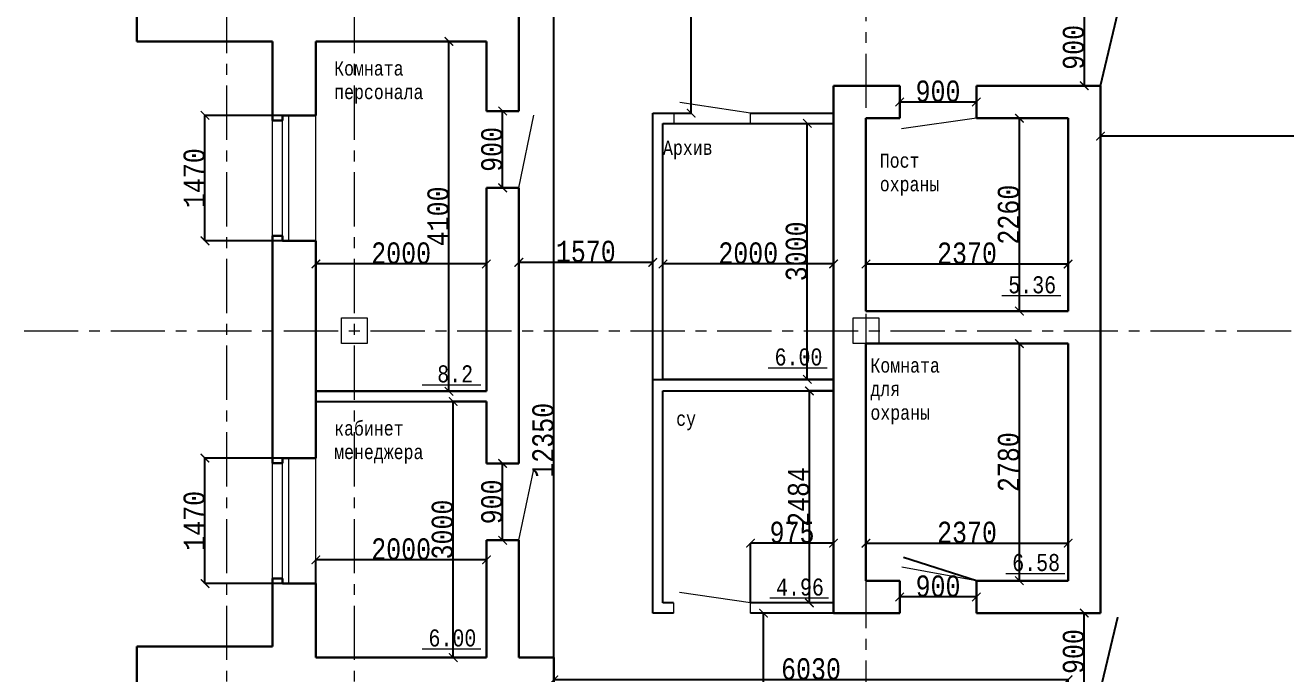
# Model space of a CAD drawing. Header units: millimetres. Extents: x -689206 to 4969298, y -1019800 to 703299.
# Drawn here: x 320696 to 335477, y 677140 to 684740 of the extents above; entities that cross this region are included whole.
import ezdxf

# ---------------------------------------------------------------- set-up
doc = ezdxf.new("R2010")
doc.units = ezdxf.units.MM
doc.linetypes.add('осеваяX2', pattern=[101.6, 63.5, -12.7, 12.7, -12.7])
for name, color, linetype, lineweight in [('ОКНА', 250, 'Continuous', 20), ('ПЕРЕГОРОДКИ', 252, 'Continuous', 9), ('РАЗМЕРЫ', 7, 'Continuous', 9), ('стены', 7, 'Continuous', 20)]:
    doc.layers.add(name, color=color, linetype=linetype, lineweight=lineweight)
doc.styles.add('Аннотативный', font='isocteur.ttf', dxfattribs={"width": 0.7, "height": 250})
doc.dimstyles.new('Аннотативный', dxfattribs={"dimscale": 0, "dimtxt": 250, "dimasz": 100, "dimexe": 1.25, "dimexo": 0.625, "dimtad": 1, "dimdec": 0, "dimtxsty": 'Аннотативный', "dimblk": 'ARCHTICK', "dimcen": 2.5, "dimadec": 0, "dimazin": 0, "dimtfac": 1, "dimtdec": 0, "dimtmove": 0, "dimatfit": 3, "dimfxl": 1, "dimarcsym": 0})

# ---------------------------------------------------------------- blocks, each defined once
blk = doc.blocks.new('_ArchTick')
at = {"color": 0, "linetype": 'ByBlock', "const_width": 0.15}
blk.add_lwpolyline([(-0.5, -0.5), (0.5, 0.5)], dxfattribs=at)
blk = doc.blocks.new('*D102')
at = {"layer": 'Defpoints', "color": 0, "lineweight": 20, "transparency": 16777216}
for p in [(333304, 683458), (353103, 683458), (333304, 683439)]:
    blk.add_point(p, dxfattribs=at)
at = {"layer": 'стены', "color": 0, "lineweight": -2, "transparency": 16777216}
for p, q in [((333304, 683457), (333304, 683438)), ((353103, 683457), (353103, 683438)), ((353103, 683439), (333304, 683439))]:
    blk.add_line(p, q, dxfattribs=at)
at = {"layer": 'стены', "color": 0, "lineweight": -2, "transparency": 16777216, "xscale": 100, "yscale": 100, "zscale": 100, "rotation": 180}
blk.add_blockref('_ArchTick', (333304, 683439), dxfattribs=at)
at = {"layer": 'стены', "color": 0, "lineweight": -2, "transparency": 16777216, "xscale": 100, "yscale": 100, "zscale": 100}
blk.add_blockref('_ArchTick', (353103, 683439), dxfattribs=at)
at = {"layer": 'стены', "color": 0, "lineweight": 13, "transparency": 16777216, "insert": (343204, 683565), "char_height": 250, "attachment_point": 5, "style": 'Аннотативный'}
blk.add_mtext('19800', dxfattribs=at)
blk = doc.blocks.new('*D142')
at = {"layer": 'Defpoints', "color": 0, "lineweight": 20, "transparency": 16777216}
for p in [(332353, 681010), (332924, 681010), (332924, 678230)]:
    blk.add_point(p, dxfattribs=at)
at = {"layer": 'стены', "color": 0, "lineweight": -2, "transparency": 16777216}
for p, q in [((332924, 681010), (332351, 681010)), ((332353, 678230), (332353, 681010)), ((332924, 678230), (332351, 678230))]:
    blk.add_line(p, q, dxfattribs=at)
at = {"layer": 'стены', "color": 0, "lineweight": -2, "transparency": 16777216, "xscale": 100, "yscale": 100, "zscale": 100}
for p, rotation in [((332353, 681010), 90), ((332353, 678230), 270)]:
    blk.add_blockref('_ArchTick', p, dxfattribs=dict(at, rotation=rotation))
at = {"layer": 'стены', "color": 0, "lineweight": 13, "transparency": 16777216, "insert": (332227, 679620), "char_height": 250, "attachment_point": 5, "rotation": 90, "style": 'Аннотативный'}
blk.add_mtext('2780', dxfattribs=at)
blk = doc.blocks.new('*D143')
at = {"layer": 'Defpoints', "color": 0, "lineweight": 20, "transparency": 16777216}
for p in [(330554, 681941), (330554, 681390), (332924, 681390)]:
    blk.add_point(p, dxfattribs=at)
at = {"layer": 'стены', "color": 0, "lineweight": -2, "transparency": 16777216}
for p, q in [((330554, 681390), (330554, 681942)), ((332924, 681941), (330554, 681941)), ((332924, 681390), (332924, 681942))]:
    blk.add_line(p, q, dxfattribs=at)
at = {"layer": 'стены', "color": 0, "lineweight": -2, "transparency": 16777216, "xscale": 100, "yscale": 100, "zscale": 100, "rotation": 180}
blk.add_blockref('_ArchTick', (330554, 681941), dxfattribs=at)
at = {"layer": 'стены', "color": 0, "lineweight": -2, "transparency": 16777216, "xscale": 100, "yscale": 100, "zscale": 100}
blk.add_blockref('_ArchTick', (332924, 681941), dxfattribs=at)
at = {"layer": 'стены', "color": 0, "lineweight": 13, "transparency": 16777216, "insert": (331739, 682067), "char_height": 250, "attachment_point": 5, "style": 'Аннотативный'}
blk.add_mtext('2370', dxfattribs=at)
blk = doc.blocks.new('*D144')
at = {"layer": 'Defpoints', "color": 0, "lineweight": 20, "transparency": 16777216}
for p in [(332353, 683650), (332924, 683650), (332924, 681390)]:
    blk.add_point(p, dxfattribs=at)
at = {"layer": 'стены', "color": 0, "lineweight": -2, "transparency": 16777216}
for p, q in [((332924, 683650), (332351, 683650)), ((332353, 681390), (332353, 683650)), ((332924, 681390), (332351, 681390))]:
    blk.add_line(p, q, dxfattribs=at)
at = {"layer": 'стены', "color": 0, "lineweight": -2, "transparency": 16777216, "xscale": 100, "yscale": 100, "zscale": 100}
for p, rotation in [((332353, 683650), 90), ((332353, 681390), 270)]:
    blk.add_blockref('_ArchTick', p, dxfattribs=dict(at, rotation=rotation))
at = {"layer": 'стены', "color": 0, "lineweight": 13, "transparency": 16777216, "insert": (332227, 682520), "char_height": 250, "attachment_point": 5, "rotation": 90, "style": 'Аннотативный'}
blk.add_mtext('2260', dxfattribs=at)
blk = doc.blocks.new('*D148')
at = {"layer": 'Defpoints', "color": 0, "lineweight": 20, "transparency": 16777216}
for p in [(325715, 680330), (326104, 680330), (326104, 677330)]:
    blk.add_point(p, dxfattribs=at)
at = {"layer": 'стены', "color": 0, "lineweight": -2, "transparency": 16777216}
for p, q in [((326104, 680330), (325714, 680330)), ((325715, 677330), (325715, 680330)), ((326104, 677330), (325714, 677330))]:
    blk.add_line(p, q, dxfattribs=at)
at = {"layer": 'стены', "color": 0, "lineweight": -2, "transparency": 16777216, "xscale": 100, "yscale": 100, "zscale": 100}
for p, rotation in [((325715, 680330), 90), ((325715, 677330), 270)]:
    blk.add_blockref('_ArchTick', p, dxfattribs=dict(at, rotation=rotation))
at = {"layer": 'стены', "color": 0, "lineweight": 13, "transparency": 16777216, "insert": (325589, 678830), "char_height": 250, "attachment_point": 5, "rotation": 90, "style": 'Аннотативный'}
blk.add_mtext('3000', dxfattribs=at)
blk = doc.blocks.new('*D150')
at = {"layer": 'Defpoints', "color": 0, "lineweight": 20, "transparency": 16777216}
for p in [(329891, 680454), (330174, 680454), (330174, 677970)]:
    blk.add_point(p, dxfattribs=at)
at = {"layer": 'стены', "color": 0, "lineweight": -2, "transparency": 16777216}
for p, q in [((330174, 680454), (329890, 680454)), ((329891, 677970), (329891, 680454)), ((330174, 677970), (329890, 677970))]:
    blk.add_line(p, q, dxfattribs=at)
at = {"layer": 'стены', "color": 0, "lineweight": -2, "transparency": 16777216, "xscale": 100, "yscale": 100, "zscale": 100}
for p, rotation in [((329891, 680454), 90), ((329891, 677970), 270)]:
    blk.add_blockref('_ArchTick', p, dxfattribs=dict(at, rotation=rotation))
at = {"layer": 'стены', "color": 0, "lineweight": 13, "transparency": 16777216, "insert": (329765, 679212), "char_height": 250, "attachment_point": 5, "rotation": 90, "style": 'Аннотативный'}
blk.add_mtext('2484', dxfattribs=at)
blk = doc.blocks.new('*D151')
at = {"layer": 'Defpoints', "color": 0, "lineweight": 20, "transparency": 16777216}
for p in [(328302, 683590), (329866, 683590), (330174, 680590)]:
    blk.add_point(p, dxfattribs=at)
at = {"layer": 'стены', "color": 0, "lineweight": -2, "transparency": 16777216}
for p, q in [((328303, 683590), (329867, 683590)), ((329866, 680590), (329866, 683590)), ((330174, 680590), (329865, 680590))]:
    blk.add_line(p, q, dxfattribs=at)
at = {"layer": 'стены', "color": 0, "lineweight": -2, "transparency": 16777216, "xscale": 100, "yscale": 100, "zscale": 100}
for p, rotation in [((329866, 683590), 90), ((329866, 680590), 270)]:
    blk.add_blockref('_ArchTick', p, dxfattribs=dict(at, rotation=rotation))
at = {"layer": 'стены', "color": 0, "lineweight": 13, "transparency": 16777216, "insert": (329740, 682090), "char_height": 250, "attachment_point": 5, "rotation": 90, "style": 'Аннотативный'}
blk.add_mtext('3000', dxfattribs=at)
blk = doc.blocks.new('*D152')
at = {"layer": 'Defpoints', "color": 0, "lineweight": 20, "transparency": 16777216}
for p in [(328174, 681942), (328174, 680590), (330174, 680590)]:
    blk.add_point(p, dxfattribs=at)
at = {"layer": 'стены', "color": 0, "lineweight": -2, "transparency": 16777216}
for p, q in [((328174, 680590), (328174, 681943)), ((330174, 681942), (328174, 681942)), ((330174, 680590), (330174, 681943))]:
    blk.add_line(p, q, dxfattribs=at)
at = {"layer": 'стены', "color": 0, "lineweight": -2, "transparency": 16777216, "xscale": 100, "yscale": 100, "zscale": 100, "rotation": 180}
blk.add_blockref('_ArchTick', (328174, 681942), dxfattribs=at)
at = {"layer": 'стены', "color": 0, "lineweight": -2, "transparency": 16777216, "xscale": 100, "yscale": 100, "zscale": 100}
blk.add_blockref('_ArchTick', (330174, 681942), dxfattribs=at)
at = {"layer": 'стены', "color": 0, "lineweight": 13, "transparency": 16777216, "insert": (329174, 682068), "char_height": 250, "attachment_point": 5, "style": 'Аннотативный'}
blk.add_mtext('2000', dxfattribs=at)
blk = doc.blocks.new('*D153')
at = {"layer": 'Defpoints', "color": 0, "lineweight": 20, "transparency": 16777216}
for p in [(325664, 684550), (326104, 684550), (326104, 680450)]:
    blk.add_point(p, dxfattribs=at)
at = {"layer": 'стены', "color": 0, "lineweight": -2, "transparency": 16777216}
for p, q in [((326104, 684550), (325663, 684550)), ((325664, 680450), (325664, 684550)), ((326104, 680450), (325663, 680450))]:
    blk.add_line(p, q, dxfattribs=at)
at = {"layer": 'стены', "color": 0, "lineweight": -2, "transparency": 16777216, "xscale": 100, "yscale": 100, "zscale": 100}
for p, rotation in [((325664, 684550), 90), ((325664, 680450), 270)]:
    blk.add_blockref('_ArchTick', p, dxfattribs=dict(at, rotation=rotation))
at = {"layer": 'стены', "color": 0, "lineweight": 13, "transparency": 16777216, "insert": (325539, 682500), "char_height": 250, "attachment_point": 5, "rotation": 90, "style": 'Аннотативный'}
blk.add_mtext('4100', dxfattribs=at)
blk = doc.blocks.new('*D154')
at = {"layer": 'Defpoints', "color": 0, "lineweight": 20, "transparency": 16777216}
for p in [(324104, 681942), (324104, 680450), (326104, 680450)]:
    blk.add_point(p, dxfattribs=at)
at = {"layer": 'стены', "color": 0, "lineweight": -2, "transparency": 16777216}
for p, q in [((324104, 680450), (324104, 681943)), ((326104, 681942), (324104, 681942)), ((326104, 680450), (326104, 681943))]:
    blk.add_line(p, q, dxfattribs=at)
at = {"layer": 'стены', "color": 0, "lineweight": -2, "transparency": 16777216, "xscale": 100, "yscale": 100, "zscale": 100, "rotation": 180}
blk.add_blockref('_ArchTick', (324104, 681942), dxfattribs=at)
at = {"layer": 'стены', "color": 0, "lineweight": -2, "transparency": 16777216, "xscale": 100, "yscale": 100, "zscale": 100}
blk.add_blockref('_ArchTick', (326104, 681942), dxfattribs=at)
at = {"layer": 'стены', "color": 0, "lineweight": 13, "transparency": 16777216, "insert": (325104, 682068), "char_height": 250, "attachment_point": 5, "style": 'Аннотативный'}
blk.add_mtext('2000', dxfattribs=at)
blk = doc.blocks.new('*D155')
at = {"layer": 'Defpoints', "color": 0, "lineweight": 20, "transparency": 16777216}
for p in [(326484, 681961), (326484, 680590), (328054, 680590)]:
    blk.add_point(p, dxfattribs=at)
at = {"layer": 'стены', "color": 0, "lineweight": -2, "transparency": 16777216}
for p, q in [((326484, 680590), (326484, 681963)), ((328054, 681961), (326484, 681961)), ((328054, 680590), (328054, 681963))]:
    blk.add_line(p, q, dxfattribs=at)
at = {"layer": 'стены', "color": 0, "lineweight": -2, "transparency": 16777216, "xscale": 100, "yscale": 100, "zscale": 100, "rotation": 180}
blk.add_blockref('_ArchTick', (326484, 681961), dxfattribs=at)
at = {"layer": 'стены', "color": 0, "lineweight": -2, "transparency": 16777216, "xscale": 100, "yscale": 100, "zscale": 100}
blk.add_blockref('_ArchTick', (328054, 681961), dxfattribs=at)
at = {"layer": 'стены', "color": 0, "lineweight": 13, "transparency": 16777216, "insert": (327269, 682087), "char_height": 250, "attachment_point": 5, "style": 'Аннотативный'}
blk.add_mtext('1570', dxfattribs=at)
blk = doc.blocks.new('*D156')
at = {"layer": 'Defpoints', "color": 0, "lineweight": 20, "transparency": 16777216}
for p in [(333114, 684930), (333114, 684030), (333114, 684030)]:
    blk.add_point(p, dxfattribs=at)
at = {"layer": 'стены', "color": 0, "lineweight": -2, "transparency": 16777216}
for p, q in [((333114, 684930), (333114, 684030)), ((333115, 684930), (333115, 684930)), ((333115, 684030), (333115, 684030))]:
    blk.add_line(p, q, dxfattribs=at)
at = {"layer": 'стены', "color": 0, "lineweight": -2, "transparency": 16777216, "xscale": 100, "yscale": 100, "zscale": 100}
for p, rotation in [((333114, 684930), 90), ((333114, 684030), 270)]:
    blk.add_blockref('_ArchTick', p, dxfattribs=dict(at, rotation=rotation))
at = {"layer": 'стены', "color": 0, "lineweight": 25, "transparency": 16777216, "insert": (332989, 684480), "char_height": 250, "attachment_point": 5, "rotation": 90, "style": 'Аннотативный'}
blk.add_mtext('900', dxfattribs=at)
blk = doc.blocks.new('*D158')
at = {"layer": 'Defpoints', "color": 0, "lineweight": 20, "transparency": 16777216}
for p in [(333114, 677850), (333114, 677850), (333114, 676950)]:
    blk.add_point(p, dxfattribs=at)
at = {"layer": 'стены', "color": 0, "lineweight": -2, "transparency": 16777216}
for p, q in [((333114, 676950), (333114, 677850)), ((333115, 677850), (333115, 677850)), ((333115, 676950), (333115, 676950))]:
    blk.add_line(p, q, dxfattribs=at)
at = {"layer": 'стены', "color": 0, "lineweight": -2, "transparency": 16777216, "xscale": 100, "yscale": 100, "zscale": 100}
for p, rotation in [((333114, 677850), 90), ((333114, 676950), 270)]:
    blk.add_blockref('_ArchTick', p, dxfattribs=dict(at, rotation=rotation))
at = {"layer": 'стены', "color": 0, "lineweight": 25, "transparency": 16777216, "insert": (332989, 677400), "char_height": 250, "attachment_point": 5, "rotation": 90, "style": 'Аннотативный'}
blk.add_mtext('900', dxfattribs=at)
blk = doc.blocks.new('*D164')
at = {"layer": 'Defpoints', "color": 0, "lineweight": 20, "transparency": 16777216}
for p in [(326895, 677069), (326895, 676690), (332924, 676690)]:
    blk.add_point(p, dxfattribs=at)
at = {"layer": 'стены', "color": 0, "lineweight": -2, "transparency": 16777216}
for p, q in [((326895, 676690), (326895, 677070)), ((332924, 677069), (326895, 677069)), ((332924, 676690), (332924, 677070))]:
    blk.add_line(p, q, dxfattribs=at)
at = {"layer": 'стены', "color": 0, "lineweight": -2, "transparency": 16777216, "xscale": 100, "yscale": 100, "zscale": 100, "rotation": 180}
blk.add_blockref('_ArchTick', (326895, 677069), dxfattribs=at)
at = {"layer": 'стены', "color": 0, "lineweight": -2, "transparency": 16777216, "xscale": 100, "yscale": 100, "zscale": 100}
blk.add_blockref('_ArchTick', (332924, 677069), dxfattribs=at)
at = {"layer": 'стены', "color": 0, "lineweight": 13, "transparency": 16777216, "insert": (329910, 677195), "char_height": 250, "attachment_point": 5, "style": 'Аннотативный'}
blk.add_mtext('6030', dxfattribs=at)
blk = doc.blocks.new('*D180')
at = {"layer": 'Defpoints', "color": 0, "lineweight": 20, "transparency": 16777216}
for p in [(329353, 677850), (329353, 677850), (329353, 673703)]:
    blk.add_point(p, dxfattribs=at)
at = {"layer": 'РАЗМЕРЫ', "color": 0, "lineweight": -2, "transparency": 16777216}
for p, q in [((329353, 677850), (329354, 677850)), ((329353, 673703), (329353, 677850)), ((329353, 673703), (329354, 673703))]:
    blk.add_line(p, q, dxfattribs=at)
at = {"layer": 'РАЗМЕРЫ', "color": 0, "lineweight": -2, "transparency": 16777216, "xscale": 100, "yscale": 100, "zscale": 100}
for p, rotation in [((329353, 677850), 90), ((329353, 673703), 270)]:
    blk.add_blockref('_ArchTick', p, dxfattribs=dict(at, rotation=rotation))
at = {"layer": 'РАЗМЕРЫ', "color": 0, "lineweight": 13, "transparency": 16777216, "insert": (329227, 675776), "char_height": 250, "attachment_point": 5, "rotation": 90, "style": 'Аннотативный'}
blk.add_mtext('4147', dxfattribs=at)
blk = doc.blocks.new('*D186')
at = {"layer": 'Defpoints', "color": 0, "lineweight": 20, "transparency": 16777216}
for p in [(326895, 686050), (327074, 686050), (327074, 673703)]:
    blk.add_point(p, dxfattribs=at)
at = {"layer": 'РАЗМЕРЫ', "color": 0, "lineweight": -2, "transparency": 16777216}
for p, q in [((327073, 686050), (326894, 686050)), ((326895, 673703), (326895, 686050)), ((327073, 673703), (326894, 673703))]:
    blk.add_line(p, q, dxfattribs=at)
at = {"layer": 'РАЗМЕРЫ', "color": 0, "lineweight": -2, "transparency": 16777216, "xscale": 100, "yscale": 100, "zscale": 100}
for p, rotation in [((326895, 686050), 90), ((326895, 673703), 270)]:
    blk.add_blockref('_ArchTick', p, dxfattribs=dict(at, rotation=rotation))
at = {"layer": 'РАЗМЕРЫ', "color": 0, "transparency": 16777216, "insert": (326769, 679876), "char_height": 250, "attachment_point": 5, "rotation": 90, "style": 'Аннотативный'}
blk.add_mtext('12350', dxfattribs=at)
blk = doc.blocks.new('*D206')
at = {"layer": 'Defpoints', "color": 0, "lineweight": 20, "transparency": 16777216}
for p in [(328146, 688460), (328504, 688460), (328146, 683710)]:
    blk.add_point(p, dxfattribs=at)
at = {"layer": 'ПЕРЕГОРОДКИ', "color": 0, "lineweight": -2, "transparency": 16777216}
for p, q in [((328147, 688460), (328505, 688460)), ((328504, 683710), (328504, 688460)), ((328147, 683710), (328505, 683710))]:
    blk.add_line(p, q, dxfattribs=at)
at = {"layer": 'ПЕРЕГОРОДКИ', "color": 0, "lineweight": -2, "transparency": 16777216, "xscale": 100, "yscale": 100, "zscale": 100}
for p, rotation in [((328504, 688460), 90), ((328504, 683710), 270)]:
    blk.add_blockref('_ArchTick', p, dxfattribs=dict(at, rotation=rotation))
at = {"layer": 'ПЕРЕГОРОДКИ', "color": 0, "lineweight": 13, "transparency": 16777216, "insert": (328378, 686162), "char_height": 250, "attachment_point": 5, "rotation": 90, "style": 'Аннотативный'}
blk.add_mtext('4750', dxfattribs=at)
blk = doc.blocks.new('*D235')
at = {"layer": 'Defpoints', "color": 0, "linetype": 'ByBlock', "lineweight": 20, "transparency": 16777216}
for p in [(322804, 679667), (324104, 679667), (324104, 678197)]:
    blk.add_point(p, dxfattribs=at)
at = {"layer": 'РАЗМЕРЫ', "color": 0, "linetype": 'ByBlock', "lineweight": -2, "transparency": 16777216}
for p, q in [((324104, 679667), (322803, 679667)), ((322804, 678197), (322804, 679667)), ((324104, 678197), (322803, 678197))]:
    blk.add_line(p, q, dxfattribs=at)
at = {"layer": 'РАЗМЕРЫ', "color": 0, "linetype": 'ByBlock', "lineweight": -2, "transparency": 16777216, "xscale": 100, "yscale": 100, "zscale": 100}
for p, rotation in [((322804, 679667), 90), ((322804, 678197), 270)]:
    blk.add_blockref('_ArchTick', p, dxfattribs=dict(at, rotation=rotation))
at = {"layer": 'РАЗМЕРЫ', "color": 0, "linetype": 'ByBlock', "lineweight": 13, "transparency": 16777216, "insert": (322679, 678932), "char_height": 250, "attachment_point": 5, "rotation": 90, "style": 'Аннотативный'}
blk.add_mtext('1470', dxfattribs=at)
blk = doc.blocks.new('*D236')
at = {"layer": 'Defpoints', "color": 0, "linetype": 'ByBlock', "lineweight": 20, "transparency": 16777216}
for p in [(324104, 678475), (324104, 677330), (326104, 677330)]:
    blk.add_point(p, dxfattribs=at)
at = {"layer": 'РАЗМЕРЫ', "color": 0, "linetype": 'ByBlock', "lineweight": -2, "transparency": 16777216}
for p, q in [((324104, 677330), (324104, 678476)), ((326104, 678475), (324104, 678475)), ((326104, 677330), (326104, 678476))]:
    blk.add_line(p, q, dxfattribs=at)
at = {"layer": 'РАЗМЕРЫ', "color": 0, "linetype": 'ByBlock', "lineweight": -2, "transparency": 16777216, "xscale": 100, "yscale": 100, "zscale": 100, "rotation": 180}
blk.add_blockref('_ArchTick', (324104, 678475), dxfattribs=at)
at = {"layer": 'РАЗМЕРЫ', "color": 0, "linetype": 'ByBlock', "lineweight": -2, "transparency": 16777216, "xscale": 100, "yscale": 100, "zscale": 100}
blk.add_blockref('_ArchTick', (326104, 678475), dxfattribs=at)
at = {"layer": 'РАЗМЕРЫ', "color": 0, "linetype": 'ByBlock', "lineweight": 13, "transparency": 16777216, "insert": (325104, 678600), "char_height": 250, "attachment_point": 5, "style": 'Аннотативный'}
blk.add_mtext('2000', dxfattribs=at)
blk = doc.blocks.new('*D237')
at = {"layer": 'Defpoints', "color": 0, "linetype": 'ByBlock', "lineweight": 20, "transparency": 16777216}
for p in [(322804, 683683), (324104, 683683), (324104, 682213)]:
    blk.add_point(p, dxfattribs=at)
at = {"layer": 'РАЗМЕРЫ', "color": 0, "linetype": 'ByBlock', "lineweight": -2, "transparency": 16777216}
for p, q in [((324104, 683683), (322803, 683683)), ((322804, 682213), (322804, 683683)), ((324104, 682213), (322803, 682213))]:
    blk.add_line(p, q, dxfattribs=at)
at = {"layer": 'РАЗМЕРЫ', "color": 0, "linetype": 'ByBlock', "lineweight": -2, "transparency": 16777216, "xscale": 100, "yscale": 100, "zscale": 100}
for p, rotation in [((322804, 683683), 90), ((322804, 682213), 270)]:
    blk.add_blockref('_ArchTick', p, dxfattribs=dict(at, rotation=rotation))
at = {"layer": 'РАЗМЕРЫ', "color": 0, "linetype": 'ByBlock', "lineweight": 13, "transparency": 16777216, "insert": (322679, 682948), "char_height": 250, "attachment_point": 5, "rotation": 90, "style": 'Аннотативный'}
blk.add_mtext('1470', dxfattribs=at)
blk = doc.blocks.new('*D238')
at = {"layer": 'Defpoints', "color": 0, "linetype": 'ByBlock', "lineweight": 20, "transparency": 16777216}
for p in [(329199, 678670), (329199, 677970), (330174, 677970)]:
    blk.add_point(p, dxfattribs=at)
at = {"layer": 'РАЗМЕРЫ', "color": 0, "linetype": 'ByBlock', "lineweight": -2, "transparency": 16777216}
for p, q in [((329199, 677970), (329199, 678671)), ((330174, 678670), (329199, 678670)), ((330174, 677970), (330174, 678671))]:
    blk.add_line(p, q, dxfattribs=at)
at = {"layer": 'РАЗМЕРЫ', "color": 0, "linetype": 'ByBlock', "lineweight": -2, "transparency": 16777216, "xscale": 100, "yscale": 100, "zscale": 100, "rotation": 180}
blk.add_blockref('_ArchTick', (329199, 678670), dxfattribs=at)
at = {"layer": 'РАЗМЕРЫ', "color": 0, "linetype": 'ByBlock', "lineweight": -2, "transparency": 16777216, "xscale": 100, "yscale": 100, "zscale": 100}
blk.add_blockref('_ArchTick', (330174, 678670), dxfattribs=at)
at = {"layer": 'РАЗМЕРЫ', "color": 0, "linetype": 'ByBlock', "lineweight": 13, "transparency": 16777216, "insert": (329687, 678795), "char_height": 250, "attachment_point": 5, "style": 'Аннотативный'}
blk.add_mtext('975', dxfattribs=at)
blk = doc.blocks.new('*D239')
at = {"layer": 'Defpoints', "color": 0, "linetype": 'ByBlock', "lineweight": 20, "transparency": 16777216}
for p in [(332924, 678670), (330554, 678230), (332924, 678230)]:
    blk.add_point(p, dxfattribs=at)
at = {"layer": 'РАЗМЕРЫ', "color": 0, "linetype": 'ByBlock', "lineweight": -2, "transparency": 16777216}
for p, q in [((330554, 678230), (330554, 678671)), ((330554, 678670), (332924, 678670)), ((332924, 678230), (332924, 678671))]:
    blk.add_line(p, q, dxfattribs=at)
at = {"layer": 'РАЗМЕРЫ', "color": 0, "linetype": 'ByBlock', "lineweight": -2, "transparency": 16777216, "xscale": 100, "yscale": 100, "zscale": 100, "rotation": 180}
blk.add_blockref('_ArchTick', (330554, 678670), dxfattribs=at)
at = {"layer": 'РАЗМЕРЫ', "color": 0, "linetype": 'ByBlock', "lineweight": -2, "transparency": 16777216, "xscale": 100, "yscale": 100, "zscale": 100}
blk.add_blockref('_ArchTick', (332924, 678670), dxfattribs=at)
at = {"layer": 'РАЗМЕРЫ', "color": 0, "linetype": 'ByBlock', "lineweight": 13, "transparency": 16777216, "insert": (331739, 678795), "char_height": 250, "attachment_point": 5, "style": 'Аннотативный'}
blk.add_mtext('2370', dxfattribs=at)
blk = doc.blocks.new('*D287')
at = {"layer": 'Defpoints', "color": 0, "linetype": 'ByBlock', "lineweight": 20, "transparency": 16777216}
for p in [(326294, 683734), (326294, 683734), (326294, 682834)]:
    blk.add_point(p, dxfattribs=at)
at = {"layer": 'ПЕРЕГОРОДКИ', "color": 0, "linetype": 'ByBlock', "lineweight": -2, "transparency": 16777216}
for p, q in [((326294, 682834), (326294, 683734)), ((326295, 683734), (326295, 683734)), ((326295, 682834), (326295, 682834))]:
    blk.add_line(p, q, dxfattribs=at)
at = {"layer": 'ПЕРЕГОРОДКИ', "color": 0, "linetype": 'ByBlock', "lineweight": -2, "transparency": 16777216, "xscale": 100, "yscale": 100, "zscale": 100}
for p, rotation in [((326294, 683734), 90), ((326294, 682834), 270)]:
    blk.add_blockref('_ArchTick', p, dxfattribs=dict(at, rotation=rotation))
at = {"layer": 'ПЕРЕГОРОДКИ', "color": 0, "linetype": 'ByBlock', "lineweight": 13, "transparency": 16777216, "insert": (326169, 683284), "char_height": 250, "attachment_point": 5, "rotation": 90, "style": 'Аннотативный'}
blk.add_mtext('900', dxfattribs=at)
blk = doc.blocks.new('*D288')
at = {"layer": 'Defpoints', "color": 0, "linetype": 'ByBlock', "lineweight": 20, "transparency": 16777216}
for p in [(326294, 679604), (326294, 679604), (326294, 678704)]:
    blk.add_point(p, dxfattribs=at)
at = {"layer": 'ПЕРЕГОРОДКИ', "color": 0, "linetype": 'ByBlock', "lineweight": -2, "transparency": 16777216}
for p, q in [((326294, 678704), (326294, 679604)), ((326295, 679604), (326295, 679604)), ((326295, 678704), (326295, 678704))]:
    blk.add_line(p, q, dxfattribs=at)
at = {"layer": 'ПЕРЕГОРОДКИ', "color": 0, "linetype": 'ByBlock', "lineweight": -2, "transparency": 16777216, "xscale": 100, "yscale": 100, "zscale": 100}
for p, rotation in [((326294, 679604), 90), ((326294, 678704), 270)]:
    blk.add_blockref('_ArchTick', p, dxfattribs=dict(at, rotation=rotation))
at = {"layer": 'ПЕРЕГОРОДКИ', "color": 0, "linetype": 'ByBlock', "lineweight": 13, "transparency": 16777216, "insert": (326169, 679154), "char_height": 250, "attachment_point": 5, "rotation": 90, "style": 'Аннотативный'}
blk.add_mtext('900', dxfattribs=at)
blk = doc.blocks.new('*D289')
at = {"layer": 'Defpoints', "color": 0, "linetype": 'ByBlock', "lineweight": 20, "transparency": 16777216}
for p in [(330949, 678040), (330949, 678040), (331849, 678040)]:
    blk.add_point(p, dxfattribs=at)
at = {"layer": 'ПЕРЕГОРОДКИ', "color": 0, "linetype": 'ByBlock', "lineweight": -2, "transparency": 16777216}
for p, q in [((330949, 678040), (330949, 678041)), ((331849, 678040), (330949, 678040)), ((331849, 678040), (331849, 678041))]:
    blk.add_line(p, q, dxfattribs=at)
at = {"layer": 'ПЕРЕГОРОДКИ', "color": 0, "linetype": 'ByBlock', "lineweight": -2, "transparency": 16777216, "xscale": 100, "yscale": 100, "zscale": 100, "rotation": 180}
blk.add_blockref('_ArchTick', (330949, 678040), dxfattribs=at)
at = {"layer": 'ПЕРЕГОРОДКИ', "color": 0, "linetype": 'ByBlock', "lineweight": -2, "transparency": 16777216, "xscale": 100, "yscale": 100, "zscale": 100}
blk.add_blockref('_ArchTick', (331849, 678040), dxfattribs=at)
at = {"layer": 'ПЕРЕГОРОДКИ', "color": 0, "linetype": 'ByBlock', "lineweight": 13, "transparency": 16777216, "insert": (331399, 678165), "char_height": 250, "attachment_point": 5, "style": 'Аннотативный'}
blk.add_mtext('900', dxfattribs=at)
blk = doc.blocks.new('*D290')
at = {"layer": 'Defpoints', "color": 0, "linetype": 'ByBlock', "lineweight": 20, "transparency": 16777216}
for p in [(330949, 683840), (330949, 683840), (331849, 683840)]:
    blk.add_point(p, dxfattribs=at)
at = {"layer": 'ПЕРЕГОРОДКИ', "color": 0, "linetype": 'ByBlock', "lineweight": -2, "transparency": 16777216}
for p, q in [((330949, 683840), (330949, 683841)), ((331849, 683840), (330949, 683840)), ((331849, 683840), (331849, 683841))]:
    blk.add_line(p, q, dxfattribs=at)
at = {"layer": 'ПЕРЕГОРОДКИ', "color": 0, "linetype": 'ByBlock', "lineweight": -2, "transparency": 16777216, "xscale": 100, "yscale": 100, "zscale": 100, "rotation": 180}
blk.add_blockref('_ArchTick', (330949, 683840), dxfattribs=at)
at = {"layer": 'ПЕРЕГОРОДКИ', "color": 0, "linetype": 'ByBlock', "lineweight": -2, "transparency": 16777216, "xscale": 100, "yscale": 100, "zscale": 100}
blk.add_blockref('_ArchTick', (331849, 683840), dxfattribs=at)
at = {"layer": 'ПЕРЕГОРОДКИ', "color": 0, "linetype": 'ByBlock', "lineweight": 30, "transparency": 16777216, "insert": (331399, 683965), "char_height": 250, "attachment_point": 5, "style": 'Аннотативный'}
blk.add_mtext('900', dxfattribs=at)

msp = doc.modelspace()

# ---------------------------------------------------------------- linework, layer by layer
at = {"layer": 'ОКНА'}
for p, q in [((323714.2, 682272.9), (323714.2, 683622.9)), ((323784.2, 683682.9), (323784.2, 682212.9)), ((323784.2, 679666.8), (323784.2, 678196.8))]:
    msp.add_line(p, q, dxfattribs=at)
at = {"layer": 'ОКНА', "lineweight": 13}
msp.add_line((323714.2, 678256.8), (323714.2, 679606.8), dxfattribs=at)
at = {"layer": 'ПЕРЕГОРОДКИ', "color": 18, "linetype": 'ByBlock', "lineweight": 13, "true_color": 0x000000}
for p, q in [((333304.2, 684029.8), (333506.1, 684884)), ((329201.9, 683709.8), (328370.3, 683833.9)), ((328301.9, 683709.8), (328301.9, 683589.8)), ((329201.9, 683589.8), (329201.9, 683709.8)), ((331849.3, 683649.8), (330971.9, 683525.1)), ((331849.3, 678229.8), (330973.5, 678390.5)), ((329198.9, 677969.8), (328367.2, 678093.9)), ((328298.9, 677969.8), (328298.9, 677849.8)), ((329198.9, 677849.8), (329198.9, 677969.8)), ((333304.2, 676949.8), (333506.1, 677804))]:
    msp.add_line(p, q, dxfattribs=at)
at = {"layer": 'ПЕРЕГОРОДКИ', "color": 18, "linetype": 'ByBlock', "lineweight": 20, "true_color": 0x000000}
for p, q in [((326484.2, 682833.6), (326660.9, 683687)), ((326484.2, 678703.7), (326655.2, 679519.1))]:
    msp.add_line(p, q, dxfattribs=at)
at = {"layer": 'ПЕРЕГОРОДКИ', "color": 18, "linetype": 'ByBlock', "lineweight": 30, "true_color": 0x000000}
for p, q in [((326104.2, 679603.7), (326484.2, 679603.7)), ((326484.2, 678703.7), (326104.2, 678703.7)), ((326484.2, 678703.7), (326484.2, 678425.1))]:
    msp.add_line(p, q, dxfattribs=at)
at = {"layer": 'РАЗМЕРЫ', "color": 0, "lineweight": 30}
for p, q in [((323714.2, 683622.9), (323594.2, 683622.9)), ((323714.2, 683682.9), (323714.2, 683622.9)), ((323714.2, 683682.9), (324104.2, 683682.9)), ((323714.2, 682272.9), (323594.2, 682272.9)), ((323714.2, 682212.9), (323714.2, 682272.9)), ((323714.2, 682212.9), (324104.2, 682212.9)), ((323714.2, 679666.8), (323714.2, 679606.8)), ((323714.2, 679666.8), (324104.2, 679666.8)), ((323714.2, 679606.8), (323594.2, 679606.8))]:
    msp.add_line(p, q, dxfattribs=at)
at = {"layer": 'РАЗМЕРЫ'}
for p, q in [((323594.2, 682272.9), (323594.2, 683622.9)), ((324104.2, 682212.9), (324104.2, 683682.9)), ((324104.2, 678196.8), (324104.2, 679666.8)), ((323594.2, 678256.8), (323594.2, 679606.8))]:
    msp.add_line(p, q, dxfattribs=at)
at = {"layer": 'РАЗМЕРЫ', "color": 18, "linetype": 'ByBlock', "lineweight": 30, "true_color": 0x000000}
for p, q in [((326484.2, 683733.6), (326104.2, 683733.6)), ((326104.2, 682833.6), (326484.2, 682833.6))]:
    msp.add_line(p, q, dxfattribs=at)
at = {"layer": 'РАЗМЕРЫ', "color": 114, "true_color": 0x139b48}
for p, q in [((332149.1, 681571), (332838.3, 681571)), ((329408.8, 680725.4), (330098.1, 680725.4)), ((325350.6, 680527.2), (326039.9, 680527.2)), ((332195.3, 678316.4), (332884.6, 678316.4)), ((329426.3, 678029.1), (330115.6, 678029.1))]:
    msp.add_line(p, q, dxfattribs=at)
at = {"layer": 'РАЗМЕРЫ', "lineweight": 30}
for p, q in [((323714.2, 678256.8), (323594.2, 678256.8)), ((323714.2, 678196.8), (323714.2, 678256.8)), ((323714.2, 678196.8), (324104.2, 678196.8))]:
    msp.add_line(p, q, dxfattribs=at)
at = {"layer": 'РАЗМЕРЫ', "color": 18, "true_color": 0x000000}
msp.add_line((325350.6, 677432.6), (326039.9, 677432.6), dxfattribs=at)
at = {"layer": 'стены', "color": 1, "linetype": 'осеваяX2', "lineweight": 15, "ltscale": 10}
for p, q in [((323054.2, 701305.3), (323054.2, 657157.8)), ((324554.2, 701305.3), (324554.2, 657157.8)), ((312554.2, 681159.8), (384704.2, 681159.8))]:
    msp.add_line(p, q, dxfattribs=at)
at = {"layer": 'стены', "color": 1, "linetype": 'осеваяX2', "ltscale": 10}
msp.add_line((330554.2, 695582.4), (330554.2, 668690.8), dxfattribs=at)
at = {"layer": 'стены', "lineweight": 30}
for p, q in [((322004.9, 686976.6), (322004.9, 684549.8)), ((326484.2, 683733.6), (326484.2, 684929.8)), ((322514.9, 684549.8), (322004.9, 684549.8)), ((322514.9, 684549.8), (323594.2, 684549.8)), ((323594.2, 683622.9), (323594.2, 684549.8)), ((324104.2, 684549.8), (324817.2, 684549.8)), ((326104.2, 684549.8), (324104.2, 684549.8)), ((324104.2, 684549.8), (324104.2, 683682.9)), ((330174.2, 677849.8), (330174.2, 684029.8)), ((330949.3, 684029.8), (330174.2, 684029.8)), ((330949.3, 684029.8), (330949.3, 683649.8)), ((332924.2, 684029.8), (331849.3, 684029.8)), ((331849.3, 683649.8), (331849.3, 684029.8)), ((332924.2, 684029.8), (333304.2, 684029.8)), ((333304.2, 684029.8), (333304.2, 677849.8)), ((330554.2, 681389.8), (330554.2, 683649.8)), ((330949.3, 683649.8), (330554.2, 683649.8)), ((332924.2, 683649.8), (331849.3, 683649.8)), ((332924.2, 681389.8), (332924.2, 683649.8)), ((326484.2, 679603.7), (326484.2, 682833.6)), ((323594.2, 679606.8), (323594.2, 682272.9)), ((324104.2, 682212.9), (324104.2, 679666.8)), ((330554.2, 681389.8), (332924.2, 681389.8)), ((330554.2, 678229.8), (330554.2, 681009.8)), ((330554.2, 681009.8), (332924.2, 681009.8)), ((332924.2, 678229.8), (332924.2, 681009.8)), ((326104.2, 680329.8), (326104.2, 679603.7)), ((326104.2, 678703.7), (326104.2, 677329.8)), ((326484.2, 677329.8), (326484.2, 678703.7)), ((323594.2, 677459.8), (323594.2, 678256.8)), ((324104.2, 677329.8), (324104.2, 678196.8)), ((324104.2, 677329.8), (324104.2, 678196.8)), ((330949.3, 678229.8), (330554.2, 678229.8)), ((330949.3, 678229.8), (330949.3, 677849.8)), ((332924.2, 678229.8), (331849.3, 678229.8)), ((331849.3, 677849.8), (331849.3, 678229.8)), ((330949.3, 677849.8), (330174.2, 677849.8)), ((332924.2, 677849.8), (331849.3, 677849.8)), ((332924.2, 677849.8), (333304.2, 677849.8)), ((322004.9, 677459.8), (323594.2, 677459.8)), ((322004.9, 676739.9), (322004.9, 677459.8)), ((324104.2, 677329.8), (324817.2, 677329.8)), ((324817.2, 677329.8), (324104.2, 677329.8)), ((324817.2, 677329.8), (326104.2, 677329.8)), ((326484.2, 677329.8), (326894.9, 677329.8)), ((326894.9, 676401.3), (326894.9, 677329.8))]:
    msp.add_line(p, q, dxfattribs=at)
at = {"layer": 'стены', "color": 7, "lineweight": 25, "true_color": 0xffffff}
for p, q in [((333304.2, 684029.8), (333506.1, 684884)), ((328054.2, 680589.8), (330174.2, 680589.8)), ((331849.3, 678229.8), (330995.6, 678501)), ((333304.2, 676949.8), (333506.1, 677804))]:
    msp.add_line(p, q, dxfattribs=at)
at = {"layer": 'стены', "lineweight": 25}
for p, q in [((326104.2, 684549.8), (324817.2, 684549.8)), ((328054.2, 683709.8), (328301.9, 683709.8)), ((329201.9, 683709.8), (330174.2, 683709.8)), ((328174.2, 680589.8), (328174.2, 683589.8)), ((328174.2, 683589.8), (328301.9, 683589.8)), ((329201.9, 683589.8), (330174.2, 683589.8)), ((326104.2, 680449.8), (324104.2, 680449.8)), ((324104.2, 680449.8), (326104.2, 680449.8)), ((324104.2, 680329.8), (326104.2, 680329.8)), ((324104.2, 679666.8), (324104.2, 680329.8))]:
    msp.add_line(p, q, dxfattribs=at)
at = {"layer": 'стены', "color": 18, "lineweight": 30, "true_color": 0x000000}
for p, q in [((326104.2, 683733.6), (326104.2, 684549.8)), ((326104.2, 680449.8), (326104.2, 682833.6))]:
    msp.add_line(p, q, dxfattribs=at)
at = {"layer": 'стены', "color": 7, "lineweight": 30, "true_color": 0xffffff}
for p, q in [((326104.2, 683733.6), (326104.2, 684549.8)), ((326104.2, 680449.8), (326104.2, 682833.6))]:
    msp.add_line(p, q, dxfattribs=at)
at = {"layer": 'стены'}
msp.add_line((333304.2, 684029.8), (333304.2, 683649.8), dxfattribs=at)
at = {"layer": 'стены', "color": 18, "lineweight": 25, "true_color": 0x000000}
for p, q in [((328054.2, 680589.8), (328054.2, 683709.8)), ((328054.2, 677849.8), (328054.2, 680589.8)), ((330174.2, 680589.8), (328174.2, 680589.8)), ((328174.2, 677969.8), (328174.2, 680453.7)), ((328174.2, 680453.7), (330174.2, 680453.7)), ((328298.9, 677849.8), (328054.2, 677849.8)), ((328298.9, 677969.8), (328174.2, 677969.8)), ((330174.2, 677969.8), (329198.9, 677969.8)), ((330174.2, 677849.8), (329198.9, 677849.8))]:
    msp.add_line(p, q, dxfattribs=at)
at = {"layer": 'стены', "color": 240, "true_color": 0xed1f24}
for points in [[(324404.2, 681309.8), (324704.2, 681309.8), (324704.2, 681009.8), (324404.2, 681009.8)], [(330404.2, 681309.8), (330704.2, 681309.8), (330704.2, 681009.8), (330404.2, 681009.8)]]:
    msp.add_lwpolyline(points, close=True, dxfattribs=at)

# ---------------------------------------------------------------- texts
at = {"color": 18, "true_color": 0x000000, "width": 766.271, "attachment_point": 1, "style": 'Аннотативный'}
for s, insert, char_height in [('Комната персонала', (324318.3, 684315.8), 165.799), ('Архив', (328174.2, 683386.2), 165.8), ('Пост охраны', (330716.2, 683235.9), 165.799), ('Комната для охраны', (330606.3, 680835.3), 165.799)]:
    msp.add_mtext(s, dxfattribs=dict(at, insert=insert, char_height=char_height))
at = {"width": 766.271, "attachment_point": 1, "style": 'Аннотативный'}
for s, insert, char_height in [('кабинет менеджера', (324318.3, 680097.3), 165.799), ('су', (328328.8, 680211.2), 165.8)]:
    msp.add_mtext(s, dxfattribs=dict(at, insert=insert, char_height=char_height))
at = {"layer": 'РАЗМЕРЫ', "color": 114, "true_color": 0x139b48, "char_height": 200, "width": 656.117, "attachment_point": 1, "style": 'Аннотативный'}
for s, insert in [('5.36', (332222.7, 681798.1)), ('6.00', (329482.4, 680952.4)), ('8.2', (325527.2, 680754.3)), ('6.58', (332268.9, 678543.5)), ('4.96', (329499.9, 678256.1))]:
    msp.add_mtext(s, dxfattribs=dict(at, insert=insert))
at = {"layer": 'РАЗМЕРЫ', "color": 18, "true_color": 0x000000, "insert": (325424.2, 677659.7), "char_height": 200, "width": 656.117, "attachment_point": 1, "style": 'Аннотативный'}
msp.add_mtext('6.00', dxfattribs=at)

# ---------------------------------------------------------------- dimensions: what is measured, and where the dimension line sits
at = {"layer": 'ПЕРЕГОРОДКИ', "color": 18, "lineweight": 13, "true_color": 0x000000}
dim = msp.add_linear_dim(base=(328503.8, 688459.8), p1=(328146.4, 683709.8), p2=(328146.4, 688459.8), angle=90, dimstyle='Аннотативный', dxfattribs=at)
dim.commit()
dim.dimension.update_dxf_attribs({"geometry": '*D206', "text_midpoint": (328503.8, 686161.6), "dimtype": 161})
at = {"layer": 'ПЕРЕГОРОДКИ', "color": 18, "linetype": 'ByBlock', "lineweight": 30, "true_color": 0x000000}
dim = msp.add_linear_dim(base=(330949.3, 683839.8), p1=(331849.3, 683839.8), p2=(330949.3, 683839.8), dimstyle='Аннотативный', dxfattribs=at)
dim.commit()
dim.dimension.update_dxf_attribs({"geometry": '*D290', "text_midpoint": (331399.3, 683965.4)})
at = {"layer": 'ПЕРЕГОРОДКИ', "color": 18, "linetype": 'ByBlock', "lineweight": 13, "true_color": 0x000000}
for base, p1, p2, picture, middle in [((326294.2, 683733.6), (326294.2, 682833.6), (326294.2, 683733.6), '*D287', (326168.6, 683283.6)), ((326294.2, 679603.7), (326294.2, 678703.7), (326294.2, 679603.7), '*D288', (326168.6, 679153.7))]:
    dim = msp.add_linear_dim(base=base, p1=p1, p2=p2, angle=90, dimstyle='Аннотативный', dxfattribs=at)
    dim.commit()
    dim.dimension.update_dxf_attribs({"geometry": picture, "text_midpoint": middle})
dim = msp.add_linear_dim(base=(330949.3, 678039.8), p1=(331849.3, 678039.8), p2=(330949.3, 678039.8), dimstyle='Аннотативный', dxfattribs=at)
dim.commit()
dim.dimension.update_dxf_attribs({"geometry": '*D289', "text_midpoint": (331399.3, 678165.4)})
at = {"layer": 'РАЗМЕРЫ'}
dim = msp.add_linear_dim(base=(326894.9, 686049.8), p1=(327073.8, 673702.6), p2=(327073.8, 686049.8), angle=90, text='12350', dimstyle='Аннотативный', dxfattribs=at)
dim.commit()
dim.dimension.update_dxf_attribs({"geometry": '*D186', "text_midpoint": (326769.2, 679876.2)})
at = {"layer": 'РАЗМЕРЫ', "color": 18, "linetype": 'ByBlock', "lineweight": 13, "true_color": 0x000000}
for base, p1, p2, picture, middle in [((322804.2, 683682.9), (324104.2, 682212.9), (324104.2, 683682.9), '*D237', (322678.6, 682947.9)), ((322804.2, 679666.8), (324104.2, 678196.8), (324104.2, 679666.8), '*D235', (322678.6, 678931.8))]:
    dim = msp.add_linear_dim(base=base, p1=p1, p2=p2, angle=90, dimstyle='Аннотативный', dxfattribs=at)
    dim.commit()
    dim.dimension.update_dxf_attribs({"geometry": picture, "text_midpoint": middle})
for base, p1, p2, picture, middle in [((329198.9, 678669.7), (330174.2, 677969.8), (329198.9, 677969.8), '*D238', (329686.5, 678795.4)), ((332924.2, 678669.7), (330554.2, 678229.8), (332924.2, 678229.8), '*D239', (331739.2, 678795.4)), ((324104.2, 678474.9), (326104.2, 677329.8), (324104.2, 677329.8), '*D236', (325104.2, 678600.5))]:
    dim = msp.add_linear_dim(base=base, p1=p1, p2=p2, dimstyle='Аннотативный', dxfattribs=at)
    dim.commit()
    dim.dimension.update_dxf_attribs({"geometry": picture, "text_midpoint": middle})
at = {"layer": 'РАЗМЕРЫ', "lineweight": 13}
dim = msp.add_linear_dim(base=(329352.8, 677849.8), p1=(329352.8, 673702.6), p2=(329352.8, 677849.8), angle=90, dimstyle='Аннотативный', dxfattribs=at)
dim.commit()
dim.dimension.update_dxf_attribs({"geometry": '*D180', "text_midpoint": (329227.1, 675776.2)})
at = {"layer": 'стены', "lineweight": 25}
for base, p1, p2, picture, middle in [((333114.2, 684029.8), (333114.2, 684929.8), (333114.2, 684029.8), '*D156', (332988.6, 684479.8)), ((333114.2, 677849.8), (333114.2, 676949.8), (333114.2, 677849.8), '*D158', (332988.6, 677399.8))]:
    dim = msp.add_linear_dim(base=base, p1=p1, p2=p2, angle=90, dimstyle='Аннотативный', dxfattribs=at)
    dim.commit()
    dim.dimension.update_dxf_attribs({"geometry": picture, "text_midpoint": middle})
at = {"layer": 'стены', "lineweight": 13}
dim = msp.add_linear_dim(base=(325664.2, 684549.8), p1=(326104.2, 680449.8), p2=(326104.2, 684549.8), angle=90, dimstyle='Аннотативный', dxfattribs=at)
dim.commit()
dim.dimension.update_dxf_attribs({"geometry": '*D153', "text_midpoint": (325664.2, 682499.8), "dimtype": 160})
for base, p1, p2, picture, middle in [((329865.9, 683589.8), (330174.2, 680589.8), (328301.9, 683589.8), '*D151', (329740.3, 682089.8)), ((329891, 680453.7), (330174.2, 677969.8), (330174.2, 680453.7), '*D150', (329765.3, 679211.8)), ((325714.9, 680329.8), (326104.2, 677329.8), (326104.2, 680329.8), '*D148', (325589.2, 678829.8))]:
    dim = msp.add_linear_dim(base=base, p1=p1, p2=p2, angle=90, dimstyle='Аннотативный', dxfattribs=at)
    dim.commit()
    dim.dimension.update_dxf_attribs({"geometry": picture, "text_midpoint": middle})
for p1, p2, distance, picture, middle in [((332924.2, 681389.8), (332924.2, 683649.8), 571.5, '*D144', (332227.1, 682519.8)), ((332924.2, 681389.8), (330554.2, 681389.8), -551.1, '*D143', (331739.2, 682066.5)), ((332924.2, 678229.8), (332924.2, 681009.8), 571.5, '*D142', (332227.1, 679619.8))]:
    dim = msp.add_aligned_dim(p1=p1, p2=p2, distance=distance, dimstyle='Аннотативный', dxfattribs=at)
    dim.commit()
    dim.dimension.update_dxf_attribs({"geometry": picture, "text_midpoint": middle})
for base, p1, p2, text, picture, middle in [((333304.2, 683439.3), (353103.3, 683457.9), (333304.2, 683457.9), '19800', '*D102', (343203.8, 683564.9)), ((326894.9, 677069), (332924.2, 676689.8), (326894.9, 676689.8), '6030', '*D164', (329909.5, 677194.6))]:
    dim = msp.add_linear_dim(base=base, p1=p1, p2=p2, text=text, dimstyle='Аннотативный', dxfattribs=at)
    dim.commit()
    dim.dimension.update_dxf_attribs({"geometry": picture, "text_midpoint": middle})
for base, p1, p2, picture, middle in [((324104.2, 681942.2), (326104.2, 680449.8), (324104.2, 680449.8), '*D154', (325104.2, 682067.8)), ((328174.2, 681942.2), (330174.2, 680589.8), (328174.2, 680589.8), '*D152', (329174.2, 682067.8))]:
    dim = msp.add_linear_dim(base=base, p1=p1, p2=p2, dimstyle='Аннотативный', dxfattribs=at)
    dim.commit()
    dim.dimension.update_dxf_attribs({"geometry": picture, "text_midpoint": middle})
dim = msp.add_linear_dim(base=(326484.2, 681961.5), p1=(328054.2, 680589.8), p2=(326484.2, 680589.8), dimstyle='Аннотативный', dxfattribs=at)
dim.commit()
dim.dimension.update_dxf_attribs({"geometry": '*D155', "text_midpoint": (327269.2, 681961.5), "dimtype": 160})

doc.saveas('drawing.dxf')
